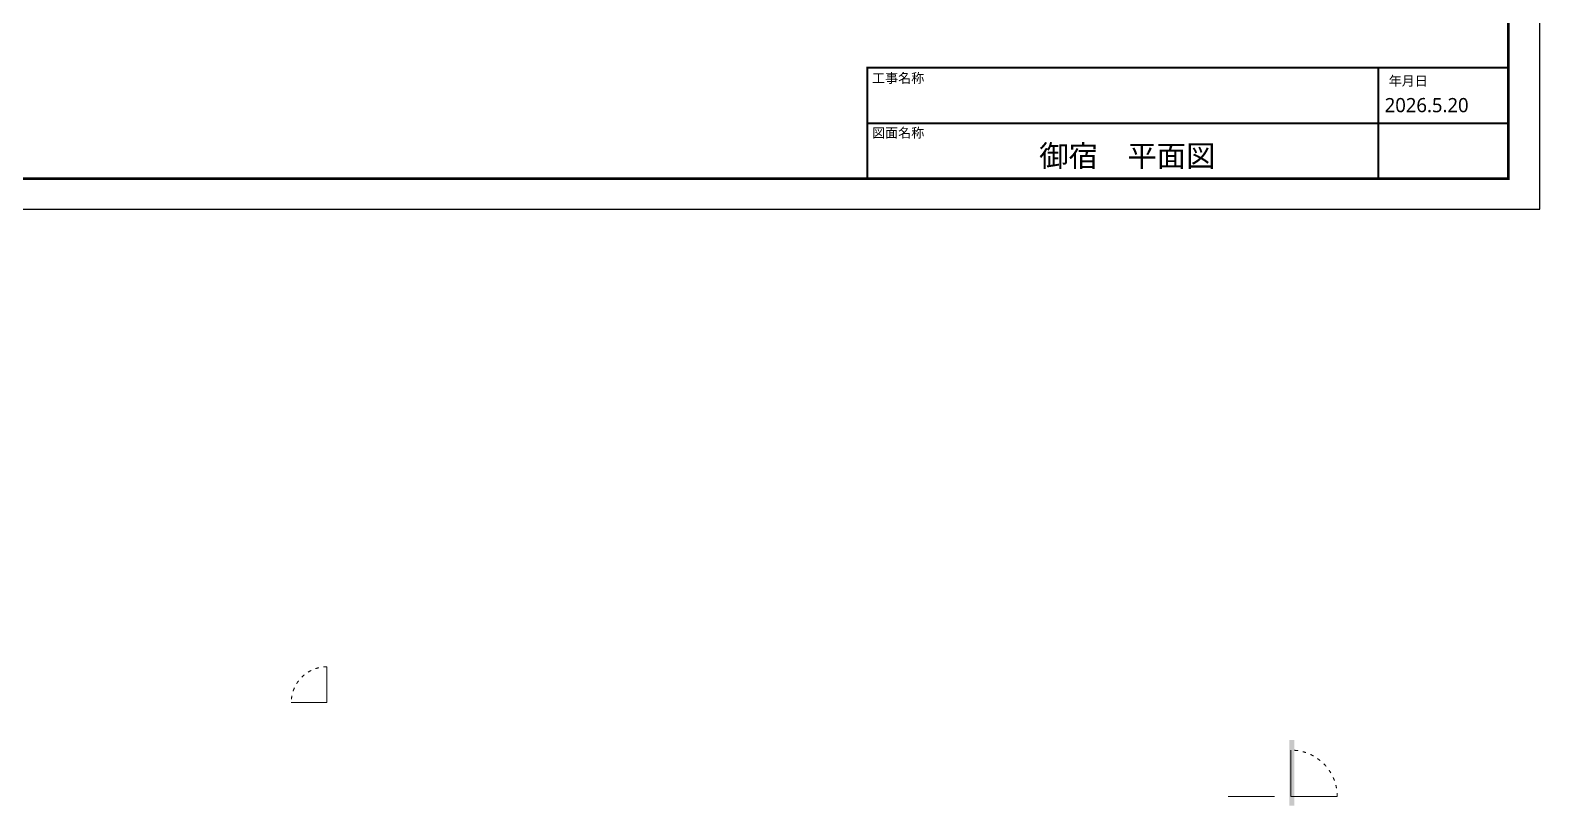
# Model space of a CAD drawing. Header units: millimetres. Extents: x 0 to 1313252738, y -131 to 560100888.
# Drawn here: x 1312631225 to 1312658770, y 560012660 to 560026811 of the extents above; entities that cross this region are included whole.
import ezdxf

# ---------------------------------------------------------------- set-up
doc = ezdxf.new("R2010")
doc.units = ezdxf.units.MM
doc.linetypes.add('ACAD_ISO03W100', pattern=[30, 12, -18])
doc.layers.get('0').update_dxf_attribs({"lineweight": 0})
doc.layers.add('01用紙枠', color=5, linetype='Continuous')
doc.layers.add('建具', color=7, linetype='Continuous', lineweight=0)
doc.styles.add('メイリオ', font='')
doc.styles.get('メイリオ').set_extended_font_data('Meiryo')

msp = doc.modelspace()

# ---------------------------------------------------------------- hatches: boundary and pattern name
at = {"true_color": 0x424243, "transparency": 33554687}
h = msp.add_hatch(color=250, dxfattribs=at)
h.dxf.hatch_style = 1
h.paths.add_polyline_path([(1312654288.736, 560013860.1), (1312654198.736, 560013860.1), (1312654198.736, 560012660.1), (1312654288.736, 560012660.1)])
h.paths.add_polyline_path([(1312654209.558, 560012777.777), (1312654492.641, 560012777.777), (1312654492.641, 560012983.848), (1312654209.558, 560012983.848)], flags=9)
h.paths.add_polyline_path([(1312653952.757, 560013579.228), (1312654313.535, 560013579.228), (1312654313.535, 560013785.299), (1312653952.757, 560013785.299)], flags=9)

# ---------------------------------------------------------------- linework, layer by layer
at = {"layer": '01用紙枠'}
msp.add_lwpolyline([(1312617432.803, 560052778.098), (1312617432.803, 560023547.056), (1312658769.631, 560023547.056), (1312658769.631, 560052778.098)], close=True, dxfattribs=at)
msp.add_lwpolyline([(1312617432.803, 560052778.098), (1312617432.803, 560023547.056), (1312658769.631, 560023547.056), (1312658769.631, 560052778.098)], close=True, dxfattribs=at)
for points, const_width in [([(1312618007.128, 560024100.838), (1312658195.306, 560024100.838), (1312658195.306, 560052224.316), (1312618007.128, 560052224.316)], 49.211), ([(1312618007.128, 560024100.838), (1312658195.306, 560024100.838), (1312658195.306, 560052224.316), (1312618007.128, 560052224.316)], 49.211), ([(1312655825.45, 560026125.909), (1312646498.778, 560026125.909), (1312646498.778, 560025113.374), (1312655825.45, 560025113.374)], 35.96), ([(1312655825.45, 560026125.909), (1312658195.306, 560026125.909), (1312658195.306, 560025113.374), (1312655825.45, 560025113.374)], 35.96), ([(1312655825.45, 560025113.374), (1312646498.778, 560025113.374), (1312646498.778, 560024100.838), (1312655825.45, 560024100.838)], 35.96), ([(1312655825.45, 560025113.374), (1312658195.306, 560025113.374), (1312658195.306, 560024100.838), (1312655825.45, 560024100.838)], 35.96)]:
    msp.add_lwpolyline(points, close=True, dxfattribs=dict(at, const_width=const_width))
at = {"layer": '建具', "lineweight": 5}
for p, q in [((1312636639.618, 560015196.72), (1312636639.618, 560014546.797)), ((1312654228.736, 560013675.254), (1312654228.736, 560012829.983))]:
    msp.add_line(p, q, dxfattribs=at)
at = {"layer": '建具'}
for p, q in [((1312636639.618, 560014546.797), (1312635989.618, 560014546.797)), ((1312653930.475, 560012829.983), (1312653085.104, 560012829.983)), ((1312654228.736, 560012829.983), (1312655074.107, 560012829.983))]:
    msp.add_line(p, q, dxfattribs=at)
at = {"layer": '建具', "linetype": 'ACAD_ISO03W100', "lineweight": 5, "ltscale": 5}
for centre, radius, start, end in [((1312636639.618, 560014546.797), 650, 90, 180), ((1312654228.736, 560012829.983), 845.371, 0, 90)]:
    msp.add_arc(centre, radius, start, end, dxfattribs=at)

# ---------------------------------------------------------------- texts
at = {"layer": '01用紙枠', "style": 'メイリオ'}
for s, height, p in [('工事名称', 174.575, (1312646586.066, 560025850.953)), ('年月日', 174.575, (1312656013.118, 560025798.209)), ('2026.5.20', 258.9149, (1312655939.288, 560025314.879)), ('図面名称', 174.575, (1312646586.066, 560024851.511)), ('御宿\u3000平面図', 392.7938, (1312649636.652, 560024321.307))]:
    msp.add_text(s, height=height, dxfattribs=at).set_placement(p)

doc.saveas('drawing.dxf')
